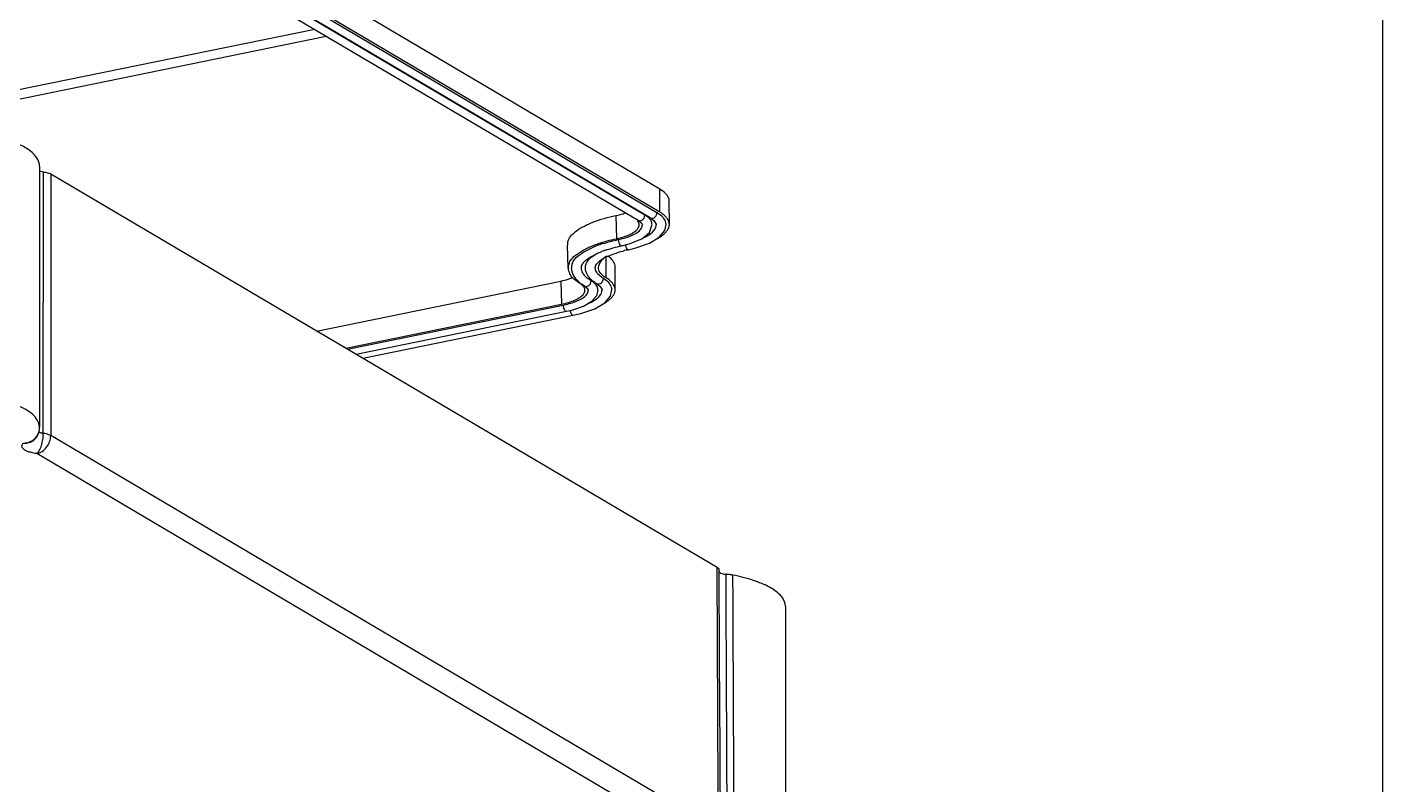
# Model space of a CAD drawing. Header units: millimetres. Extents: x -603 to 1798, y -1840 to -1013.
# Drawn here: x 483.1 to 566.3, y -1685.2 to -1638.8 of the extents above; entities that cross this region are included whole.
import ezdxf

# ---------------------------------------------------------------- set-up
doc = ezdxf.new("R2010")
doc.units = ezdxf.units.MM
doc.header["$MEASUREMENT"] = 0
doc.layers.get('0').update_dxf_attribs({"linetype": 'CONTINUOUS'})
doc.layers.get('Defpoints').update_dxf_attribs({"linetype": 'CONTINUOUS'})

# ---------------------------------------------------------------- blocks, each defined once
blk = doc.blocks.new('*U25')
at = {"color": 7}
for p, q in [((-109.5886210886222, 47.46306848835755), (-109.5845144917221, 63.48116956475749)), ((-104.6132736782222, 62.26281860935754), (-63.67279570602204, 38.07868458135752)), ((-105.469698534122, 61.15961913505751), (-64.52922056182206, 36.97548510695756)), ((-105.5471324951222, 50.66881885325753), (-105.5219753946221, 45.23115663655753)), ((-105.3963554196221, 45.2317371730575), (-105.3956019755221, 45.06923278235755)), ((-105.3956019755221, 45.06923278235755), (-64.53640206582213, 20.93311088445753)), ((-64.53640206582213, 20.93311088445753), (-64.52922056182206, 36.97548510695756)), ((-64.0791619617221, 36.83523509995749), (-64.0863408612222, 20.7986788041575)), ((-63.53308304622215, 37.21518684115759), (-63.5344899097222, 37.21385355935755)), ((-63.85047276282216, 20.44488101005757), (-63.84636616602211, 36.46298208615755)), ((-83.66576459582211, 32.23310273145754), (-96.56788514102209, 29.59414290075753)), ((-83.25217495672223, 31.98878933405754), (-96.1542955019222, 29.34982950335748)), ((-82.72115283092216, 31.67510686385751), (-95.94820622862198, 28.96968627255754)), ((-82.62383762172203, 31.6176213585575), (-95.8508910194223, 28.91220076725747)), ((-80.8301365928221, 30.5580561497575), (-95.81290987442208, 27.4935260437575)), ((-97.88689054302222, 29.18933478045747), (-98.50313309292233, 28.82200735495749)), ((-97.03579912722216, 29.48445490925749), (-97.88689054302222, 29.18933478045747)), ((-96.48730357912223, 29.27296435985753), (-97.19964481752231, 29.03113072865759)), ((-96.56754027492207, 29.59421241225752), (-97.03579912722216, 29.48445490925749)), ((-96.15397963592227, 29.34989324855749), (-96.48730357912223, 29.27296435985753)), ((-98.84714199952214, 28.41258479205752), (-98.93884266872237, 28.02848761135752)), ((-98.50313309292233, 28.82200735495749), (-98.84714199952214, 28.41258479205752)), ((-98.0107801650222, 28.37501452755751), (-98.08899706452212, 28.04347636755753)), ((-97.71633672352209, 28.72606582175754), (-98.0107801650222, 28.37501452755751)), ((-97.19964481752231, 29.03113072865759), (-97.71633672352209, 28.72606582175754)), ((-95.81290987442208, 27.4935260437575), (-95.8508910194223, 28.91220076725747)), ((-99.13884629692211, 28.03118179435754), (-99.13802523722211, 26.61928629615753)), ((-98.3378121695223, 28.01974106925755), (-98.33898435032211, 28.04477950305753)), ((-97.99708339652216, 27.64492993375754), (-98.00076547872231, 27.64716662535753)), ((-97.48842867362214, 28.04327618115755), (-97.48912722472232, 28.05985814165754)), ((-97.24616753882219, 27.79165764015752), (-97.25003360012215, 27.7940033808575)), ((-98.59718688752218, 27.30383892135754), (-98.59384888382215, 26.03715923865755)), ((-96.26748852472201, 26.71289794225751), (-96.21667733412232, 25.30191664955751)), ((-101.245881243522, 25.16846338755752), (-101.8447212675221, 24.80280506925752)), ((-100.4172010534221, 25.46386709665754), (-101.245881243522, 25.16846338755752)), ((-100.0062125579223, 25.21385609015752), (-100.7792883151224, 24.89789532195752)), ((-99.97008503522216, 25.57270515235754), (-100.4172010534221, 25.46386709665754)), ((-99.54076614942232, 25.33168084515754), (-100.0062125579223, 25.21385609015752)), ((-99.97008503522216, 25.57270515235754), (-99.97044823812212, 25.57262852965752)), ((-99.54076614942232, 25.33168084515754), (-99.54145825312207, 25.33153666635749)), ((-102.1777011786221, 24.39548107525755), (-102.2635497843221, 24.02324292835752)), ((-101.8447212675221, 24.80280506925752), (-102.1777011786221, 24.39548107525755)), ((-101.2500521241222, 24.50717688835752), (-101.4136527129222, 24.0350953898575)), ((-100.7792883151224, 24.89789532195752), (-101.2500521241222, 24.50717688835752)), ((-99.18792924952231, 23.47777349065748), (-99.22636334592221, 24.89635346315751)), ((-102.4635545855222, 24.0260098475575), (-102.4627335753221, 22.61411563155755)), ((-101.7008591814222, 23.30626451765752), (-64.50359086952221, 1.333298717357508)), ((-101.6622223623222, 24.01205882115758), (-101.6636872665222, 24.04108889735753)), ((-101.2862370409223, 23.61816146175752), (-101.2903354662221, 23.62051888655751)), ((-101.2862370409223, 23.61816146175752), (-64.08896872912214, 1.645195661357519)), ((-100.9584108071222, 23.45812261175755), (-63.76114249532202, 1.485156811457529)), ((-100.8130065179221, 24.0370719462575), (-100.8138253352222, 24.05568296145751)), ((-100.5437886666223, 23.77001955585754), (-100.5481233232222, 23.77250904045755)), ((-63.3454530975223, 1.796418925457516), (-100.5437886666223, 23.77001955585754)), ((-101.8755529165223, 23.27053320135749), (-101.8715728895222, 21.85457775155751)), ((-101.8755529165223, 23.27053320135749), (-64.6782846047222, 1.297567401057535)), ((-101.8715728895222, 21.85457775155751), (-64.67430457772207, -0.1183880488424336)), ((-58.24779810832206, 17.21834133385752), (-81.42685388132213, 12.47736895785752)), ((-80.72000675062213, 12.05982410755755), (-57.54095097762229, 16.80079648355755))]:
    blk.add_line(p, q, dxfattribs=at)
for points in [[(-105.5960520678223, 61.31725473165753), (-105.5729368853222, 56.27278942035755), (-105.5471324951222, 50.66881885325753)], [(-98.00076547892218, 27.64716662525754), (-98.20576544542223, 27.80372032485755), (-98.3378121695223, 28.01974106925755)], [(-97.25003360032224, 27.79400338075757), (-97.39144134142225, 27.90006786815755), (-97.48842867362214, 28.04327618115755)], [(-101.2903354662221, 23.62051888655751), (-101.5155548057223, 23.78435832555752), (-101.6622223623222, 24.01205882115758)], [(-100.5481233232222, 23.77250904045755), (-100.7048171440224, 23.88457212475751), (-100.8130065179221, 24.0370719462575)]]:
    blk.add_lwpolyline(points, dxfattribs=at)
for centre, radius, start, end in [((-62.84629757542234, 36.4889055918575), 0.9995296966, 133.3989755587955, 177.6862417286985), ((-62.19786954152232, 36.46255416075755), 1.6484966741, 177.6844847364021, 179.9851268542996), ((-98.6115885916222, 28.03142485025754), 0.5272574114, 180.0262352724002, 187.2148339032013), ((-98.71216347902237, 26.29919534455749), 1.5146145247, 44.43584929629954, 48.71580143409474), ((-100.2522748925221, 29.36663534845755), 3.7334051554, 295.1582075140037, 295.5374574602014), ((-100.0735754079224, 29.00275831015753), 3.328042912, 295.4621645006031, 299.9831320317065), ((-101.7748591426223, 34.04604484455754), 8.6634105731, 282.0215461336076, 284.3345294680058), ((-100.7164469382224, 31.93727363625752), 6.6969736796, 289.1744836532051, 289.5528844891944), ((-100.5521200145222, 31.47996346435755), 6.2110390757, 289.5362836414032, 291.1132428926035), ((-100.7560000497222, 32.61170867965754), 7.7809104992, 287.6848819842045, 289.7394115725003), ((-100.5454418221223, 32.02111035545752), 7.1539022439, 289.7497017331977, 291.1736619258989), ((-101.936651655622, 24.02585978985755), 0.5268846112, 179.9836610347038, 187.721601265199), ((-100.6661546848222, 24.22455343565755), 0.801283399, 223.8822910541066, 228.2340366174983), ((-64.2456741462222, 19.67751852745752), 1.1324254773, 72.90276453299587, 81.91159361329396)]:
    blk.add_arc(centre, radius, start, end, dxfattribs=at)
for points, start_tangent, end_tangent in [([(-106.4341087413222, 61.61737843155751), (-106.3987678125222, 53.64311553055754), (-106.3624017775221, 45.52889577815748)], (0.004404163694071866, -0.9999903016240487), (0.004505717277861994, -0.9999898492043868)), ([(-106.0138795631221, 61.56205379885753), (-106.0051639556223, 59.65456455555753), (-105.9835630079224, 54.94018822525757), (-105.9618179204222, 50.21255706395758), (-105.9399383048221, 45.47318799105753)], (0.004565353311661612, -0.9999895787202683), (0.00462480199563972, -0.9999893055460649)), ([(-105.469698534122, 61.15961913505751), (-105.4328145507222, 53.12151244965756), (-105.3963554196221, 45.2317371730575)], (0.00457118719053935, -0.999989552069255), (0.004636102741807582, -0.9999892532179371)), ([(-109.5852637226221, 47.46257603315749), (-109.5727545865223, 47.30429943845755), (-109.2735256421222, 46.76785598095753), (-108.6105105034221, 46.27562684935756), (-107.6199388238222, 45.85452859725754), (-106.3624017780221, 45.52889577825752)], (-0.01856838962159038, -0.9998275925912733), (0.9808072954719094, -0.1949796121369592)), ([(-106.3624017780221, 45.52889577825752), (-106.1572517382224, 45.4953260739575), (-105.9383680584224, 45.4731952532575)], (0.980807295503209, -0.1949796119795119), (0.9973801448094524, -0.07233841814607321)), ([(-105.7575344173224, 45.44833263015752), (-105.9383680584224, 45.4731952532575)], (-0.9777702458703805, 0.2096791508247207), (-0.9973801448092328, 0.07233841814909955)), ([(-105.5205228659224, 45.32891040925753), (-105.5268651960223, 45.34076413765754), (-105.6111423011221, 45.40274802525758), (-105.7575344173224, 45.44833263015752)], (-0.4149551090136854, 0.9098418859908796), (-0.9777702458994705, 0.2096791506890684)), ([(-105.3956019755221, 45.06923278235755), (-105.5028482505222, 45.16618869335755), (-105.5207888048221, 45.23119160665752)], (-0.86099989844193, 0.5086051266778445), (-0.03417183704508205, 0.9994159722322655)), ([(-63.67279570602204, 38.07868458135752), (-64.0023598492221, 37.94090042575752), (-64.28023608132207, 37.68343567675751), (-64.46506896042229, 37.3445538153575), (-64.52922056182206, 36.97548510695756)], (-0.979716576357069, -0.2003881982831913), (0.00208101119524671, -0.9999978346938584)), ([(-63.67279570602204, 38.07868458135752), (-63.83243231102233, 37.88906903455748), (-63.96552585672225, 37.5866794954575), (-64.05210038282212, 37.21690156285754)], (-0.792217332080417, -0.610239050496923), (-0.151610554809299, -0.9884403065792171)), ([(-63.67279570602204, 38.07868458135752), (-63.4953831236221, 38.04874727235753), (-63.34611211372226, 38.01503790425753), (-63.2207102359223, 37.97896399845754), (-63.11371742732217, 37.9406142825575), (-63.02172087092231, 37.89966174985753), (-62.94353973042234, 37.85589171985751), (-62.87887599542228, 37.80911423665751), (-62.82785149582219, 37.75899028345751), (-62.79120114102216, 37.70477805265753), (-62.77105520492205, 37.64544211065751), (-62.77157899952226, 37.57997538915757), (-62.7993287209224, 37.50789529085753), (-62.86304756912205, 37.42975573165754)], (0.9900890288787239, -0.1404411438787995), (-0.7256206576423186, -0.6880949507173623)), ([(-62.86304756902223, 37.4297557314575), (-63.24034461512224, 37.35529901405752), (-63.55888467782211, 37.15178353985758)], (-0.9999330009218844, -0.01157556337095277), (-0.7238935706619473, -0.6899116598190643)), ([(-62.86304756922209, 37.4297557314575), (-63.21817173062209, 37.39741316105753), (-63.51768520492215, 37.22935761345755), (-63.5330786109223, 37.21518215545748)], (-0.9940512746691049, 0.1089130998949523), (-0.7262419529995358, -0.6874391796394939)), ([(-64.52922056182206, 36.97548510695756), (-64.40963945972226, 36.91856746635747), (-64.2574240507222, 36.87113316845753), (-64.07916196122233, 36.83523509985756)], (0.8574107481878208, -0.5146326931822359), (0.9879576844788921, -0.1547243150868866)), ([(-64.05210038282212, 37.21690156285754), (-64.07916196122233, 36.83523509985756)], (-0.1516105547397665, -0.9884403065898822), (0.01930076099876232, -0.9998137229628672)), ([(-64.0791619617221, 36.83523509995749), (-64.01268235132216, 36.82561951575755), (-63.95694588752212, 36.81432513105753), (-63.91081698792232, 36.80209680655756), (-63.87233621942232, 36.78914753475752), (-63.8401204238221, 36.77548662105752), (-63.81345278732215, 36.76106876455751), (-63.8010575153221, 36.75285365925751)], (0.9932019966762566, -0.1164035815527047), (0.8135012044612585, -0.5815632298727987)), ([(-63.55888467782211, 37.15178353985758), (-63.77124007792236, 36.84948760585749), (-63.84500006742223, 36.52915976825753)], (-0.7238935706021701, -0.6899116598817859), (-0.04141152088865252, -0.9991421750370109)), ([(-63.84626905452228, 36.46298265125753), (-63.64361418032217, 35.91449554315753), (-63.00387955052202, 35.37981685765752), (-61.96985907992212, 34.92578414415757), (-61.14993561842221, 34.69567674185751)], (0.005818940483329788, -0.9999830698225103), (0.9737885895425996, -0.2274550128632792)), ([(-96.44291749772219, 29.50971854565753), (-96.46757123782209, 29.54206309975748), (-96.55778739822222, 29.59535509395752), (-96.56729616392204, 29.59340043985756)], (-0.5531577868739581, 0.8330765047825468), (-0.9576575310393554, -0.2879098005341364)), ([(-96.39270913472228, 29.39639828955754), (-96.44291749772219, 29.50971854565753)], (-0.2885185222201506, 0.9574743141911958), (-0.5531577866718215, 0.8330765049167643)), ([(-96.36991935552214, 29.29965143715756), (-96.39270913472228, 29.39639828955754)], (-0.163527527286825, 0.986538771574365), (-0.2885185219423853, 0.9574743142748956)), ([(-95.94820622862198, 28.96968627255754), (-95.97911949562217, 29.15208489215755), (-96.0539815987222, 29.29774970235755), (-96.14419775912211, 29.35104169645754), (-96.15373430092222, 29.34907868425753)], (-0.01828737302902336, 0.9998327720112486), (-0.9575132767029838, -0.2883891900496887)), ([(-98.94768381152221, 28.48061441465754), (-99.05430935562208, 28.33116451085752), (-99.11833131572212, 28.17940103305753), (-99.13884594782212, 28.03118342335753)], (-0.6522492453695193, -0.7580045658931698), (0.0004005299287135249, -0.999999919787885)), ([(-98.79590986302219, 28.63002708325754), (-98.94768381152221, 28.48061441465754)], (-0.7629525376591897, -0.6464545036422925), (-0.6522492453507033, -0.7580045659093605)), ([(-98.38524514082201, 28.90205641805753), (-98.61050496212238, 28.7680053020575), (-98.79590986302219, 28.63002708325754)], (-0.8814765772776216, -0.4722277455962632), (-0.7629525376625984, -0.6464545036382697)), ([(-97.96801953722206, 28.6080133410575), (-98.305088218322, 28.2172699308575), (-98.32992084832222, 28.04492648885756)], (-0.8151085580877191, -0.5793082413811836), (0.01619017262931667, -0.9998689305655183)), ([(-97.58411394192217, 28.83119456045748), (-97.96801953722206, 28.6080133410575)], (-0.9032830222046694, -0.4290451978484304), (-0.8151085581136781, -0.5793082413446581)), ([(-95.94820622862198, 28.96968627255754), (-96.67831193092229, 28.76498733675751), (-97.19992429792228, 28.4974713016575), (-97.46269815932237, 28.19285339215756), (-97.48204897722212, 28.05995385295753)], (-0.9797165763561514, -0.2003881982876775), (0.01322768165472595, -0.9999125103918048)), ([(-95.8508910194223, 28.91220076725747), (-96.29643338852225, 28.80072929305757), (-96.67458572402211, 28.66338974355753), (-96.9707828609221, 28.50515298015753), (-97.17388220202224, 28.33201867285752), (-97.26447907482225, 28.18710451485757)], (-0.9797165763541007, -0.2003881982977034), (-0.366881040681825, -0.9302678657183754)), ([(-99.13467129452238, 27.96520654545751), (-99.11560350132231, 27.87485049405748), (-99.04884483452224, 27.72536708915757), (-98.9395484906222, 27.57962056995748), (-98.5971868857223, 27.30383892005753)], (0.124558875107761, -0.9922122185459568), (0.8492686570160148, -0.5279609343599342)), ([(-98.93791652212212, 28.02851758175748), (-98.82231515272224, 27.6947899081575), (-98.74299155172207, 27.59317624445751)], (0.03444807168912341, -0.9994064890508273), (0.671568804192621, -0.7409421983092158)), ([(-98.74299155172207, 27.59317624445751), (-98.4205007988221, 27.33836308325752)], (0.6715688041354566, -0.7409421983610279), (0.8492686565120681, -0.5279609351705743)), ([(-98.00113699872236, 27.64653786465752), (-98.07848380982227, 27.67463333695756), (-98.24228081792216, 27.64262767455753), (-98.37291968462205, 27.51418386865751), (-98.42050080332228, 27.33836308755755)], (-0.8609387967366585, 0.508708549440281), (0.01828737310314939, -0.9998327720098927)), ([(-98.08043014872237, 28.04369115995749), (-98.03230434332227, 27.83445759165753)], (0.02591973057294079, -0.9996640273447006), (0.4210978238417495, -0.9070152274111736)), ([(-98.03230434332227, 27.83445759165753), (-97.94516527662222, 27.70300168605755)], (0.421097823966568, -0.9070152273532246), (0.6592695435351374, -0.7519066890026793)), ([(-97.99708339642211, 27.64492993375754), (-97.7128292157222, 27.43734655975751)], (0.8492686564462653, -0.5279609352764233), (0.7508351233936692, -0.6604896800695783)), ([(-97.94516527662222, 27.70300168605755), (-97.88791849502218, 27.64462738815749)], (0.6592695433715932, -0.7519066891460742), (0.7358183345354373, -0.6771789856171669)), ([(-97.88791849502218, 27.64462738815749), (-97.66958499682232, 27.48509084285755)], (0.7358183346654589, -0.6771789854758865), (0.8492686564529813, -0.5279609352656198)), ([(-97.49136496012216, 27.78935538085753), (-97.62200382692208, 27.66091157505755), (-97.66958494562209, 27.48509079385749)], (-0.8799260225904734, -0.4751107184310939), (0.01828737298228638, -0.9998327720121035)), ([(-97.66958499682232, 27.48509084285755), (-97.33384473532215, 27.23486017465754)], (0.8492686565020271, -0.5279609351867256), (0.7179323907968846, -0.6961128372934013)), ([(-97.25040472492219, 27.79337392925751), (-97.32756795212208, 27.82136104325755), (-97.49136496012216, 27.78935538085753)], (-0.8614199711712641, 0.5078933286304308), (-0.8799260225123152, -0.475110718575846)), ([(-97.26447907482225, 28.18710451485757), (-97.27678978242216, 28.15047042365754), (-97.28915334302201, 28.05863321095754), (-97.28895515172212, 28.04993765355752)], (-0.3668810410867138, -0.9302678655586945), (0.03664398999529088, -0.9993283834642271)), ([(-97.28895515172212, 28.04993765355752), (-97.27516010052204, 27.96723958755754), (-97.24497079732237, 27.89504441655751)], (0.03664398963444353, -0.9993283834774589), (0.4741035254108408, -0.8804691063251524)), ([(-97.24616753872215, 27.79165764005754), (-96.98133259822225, 27.60571821085753)], (0.8492686565086356, -0.5279609351760953), (0.7784666690887793, -0.6276859446553038)), ([(-97.24497079732237, 27.89504441655751), (-97.20728635692217, 27.83600216635753)], (0.4741035253104271, -0.8804691063792217), (0.5942795552275869, -0.8042585468855782)), ([(-97.20728635692217, 27.83600216635753), (-97.16896879372234, 27.78927981645754), (-96.9628406665222, 27.62318749425756)], (0.5942795552058081, -0.8042585469016709), (0.8492686335229169, -0.5279609721505155)), ([(-96.98133259822225, 27.60571821085753), (-96.66114700342223, 27.26587081035754)], (0.7784666690598475, -0.6276859446911854), (0.5602998510207593, -0.8282898508047261)), ([(-96.96284065892223, 27.62318750645753), (-96.5123022566222, 27.26876995705751)], (0.8492686565002157, -0.5279609351896395), (0.6649198040190664, -0.7469147569992486)), ([(-95.81290987442208, 27.4935260437575), (-96.25447478152228, 27.38304917305757), (-96.48835909452237, 27.30422602275755)], (-0.9797165763358262, -0.2003881983870497), (-0.9356632114829125, -0.3528942542426594)), ([(-99.13802488602232, 26.61928793255757), (-99.13800409932219, 26.61482991425751), (-99.1146576142221, 26.46211295755754), (-99.04754087282208, 26.31182660135752), (-98.93765849942201, 26.16529830155756), (-98.71680233522216, 25.97055141735754)], (0.0004005138032666297, -0.9999999197943437), (0.8100568551794921, -0.5863513378314332)), ([(-98.5971868860222, 27.30383891965752), (-98.13954593982226, 26.80434913515754)], (0.8492686565262159, -0.5279609351478162), (0.2292796705089404, -0.9733605871881765)), ([(-98.4205007988221, 27.33836308325752), (-97.98791327712206, 26.92454078675749), (-97.92657226142228, 26.67645797985753)], (0.8492686565324287, -0.527960935137822), (0.04421217013398746, -0.9990221639243264)), ([(-98.1289029739221, 26.66053187265751), (-98.27421942942215, 26.27413554735753)], (-0.06838759394019835, -0.9976588279542615), (-0.5698590225598403, -0.8217424745059388)), ([(-98.13954593982226, 26.80434913515754), (-98.1289029739221, 26.66053187265751)], (0.2292796704934933, -0.9733605871918152), (-0.0683875937532565, -0.9976588279670761)), ([(-97.91820059922202, 26.67676153265754), (-97.91758922292229, 26.64797683905752), (-98.03530361142202, 26.41421294815748)], (0.0836302587867964, -0.9964968538912973), (-0.6553699712872018, -0.755308017126134)), ([(-97.6306760472221, 27.35959248395753), (-97.49265717012213, 27.19273122825754)], (0.6994468615527591, -0.7146846072667268), (0.5656393484838319, -0.8246527314250444)), ([(-97.49265717012213, 27.19273122825754), (-97.3171983426223, 26.69061026055752), (-97.31698714482218, 26.68089876995751)], (0.5656393484200137, -0.824652731468818), (0.01526818579879286, -0.9998834344574441)), ([(-97.32771636382222, 26.68055125465756), (-97.35485969032197, 26.4643247948575)], (0.03371307203126869, -0.9994315528210096), (-0.2912813760904814, -0.9566374234488403)), ([(-97.33384473532215, 27.23486017465754), (-97.1520099586221, 26.98996770555758)], (0.7179323907310193, -0.6961128373613312), (0.4320676775930453, -0.9018411844550861)), ([(-97.1520099586221, 26.98996770555758), (-97.07863708672221, 26.69358104435756)], (0.4320676775389731, -0.9018411844809917), (0.04477687932883073, -0.9989970125468702)), ([(-97.068792626922, 26.69394284345756), (-97.06823267632217, 26.65150324065749), (-97.08431803532221, 26.56771963385748)], (0.07901799942850195, -0.9968731894109287), (-0.3067710798374584, -0.9517833285865853)), ([(-96.66114700342223, 27.26587081035754), (-96.4671311219222, 26.69742490155753)], (0.5602998510166405, -0.828289850807512), (0.01854717137766735, -0.9998279864226083)), ([(-96.5123022566222, 27.26876995705751), (-96.36527742352223, 27.05154598205755)], (0.6649198039239441, -0.7469147570839284), (0.4320676793589793, -0.9018411836090358)), ([(-96.47974750972207, 26.69700175345756), (-96.51153660972204, 26.44237963115754)], (0.0349836483997757, -0.9993878848298298), (-0.2912813765671752, -0.9566374233036944)), ([(-96.36527742352223, 27.05154598205755), (-96.28068961862209, 26.71203967035754)], (0.4320676792669475, -0.9018411836531278), (0.04779254104801625, -0.9988572836097126)), ([(-96.28068961862209, 26.71203967035754), (-96.31310764962222, 26.43721606325758)], (0.04779254112754976, -0.9988572836059071), (-0.2912813767938054, -0.9566374232346888)), ([(-99.06790427242231, 25.82282973535749), (-99.62994641332216, 25.65235482515752)], (-0.9418243072222888, -0.336105599961167), (-0.9686438532828545, -0.2484533869709652)), ([(-98.66513274462204, 25.9873907795575), (-99.06790427242231, 25.82282973535749)], (-0.905132671782004, -0.4251292115025398), (-0.9418243072337701, -0.3361055999289945)), ([(-98.27421942942215, 26.27413554735753), (-98.64208893002206, 25.95105410275758)], (-0.569859022578321, -0.8217424744931228), (-0.8661129242095824, -0.4998483795283588)), ([(-98.03530361142202, 26.41421294815748), (-98.41040253932215, 26.12009883785757)], (-0.6553699713225106, -0.7553080170954971), (-0.8654923262514411, -0.5009221827787919)), ([(-97.4793107028222, 26.11286210075755), (-97.68773814692213, 25.98048550935758), (-98.3148265114221, 25.68586955925755)], (-0.813044645978299, -0.5822013428754891), (-0.9327610149553615, -0.3604953383602127)), ([(-96.4455032749222, 26.18220785465749), (-96.81117238472211, 25.83720448425751), (-97.81325368152238, 25.30718935555754), (-98.10286941162212, 25.20181920225755)], (-0.5968563680025485, -0.8023481014963558), (-0.9463866610568539, -0.3230360471737786)), ([(-97.4403990967221, 26.28749269075755), (-97.76542057032202, 25.96972787895757), (-98.05512463832201, 25.7823482142575)], (-0.5568002840777923, -0.8306464010942864), (-0.8698105909600596, -0.4933857880540459)), ([(-96.5744522597222, 26.29591160125753), (-96.99293394382221, 25.86244703565754), (-97.96148126492221, 25.35016850635751)], (-0.4875568878621167, -0.8730912215216733), (-0.932441206436525, -0.3613217354923423)), ([(-97.22490051302202, 26.34067777005751), (-97.4793107028222, 26.11286210075755)], (-0.6577461243912193, -0.7532396934896161), (-0.8130446459528379, -0.5822013429110456)), ([(-97.35485969032197, 26.4643247948575), (-97.4403990967221, 26.28749269075755)], (-0.2912813761907486, -0.9566374234183104), (-0.5568002841559238, -0.8306464010419131)), ([(-97.08431803532221, 26.56771963385748), (-97.22490051302202, 26.34067777005751)], (-0.3067710800174505, -0.9517833285285718), (-0.6577461243060991, -0.7532396935639449)), ([(-96.51153660972204, 26.44237963115754), (-96.5744522597222, 26.29591160125753)], (-0.291281376753266, -0.9566374232470325), (-0.4875568880777684, -0.8730912214012478)), ([(-96.31310764962222, 26.43721606325758), (-96.4455032749222, 26.18220785465749)], (-0.291281376815054, -0.956637423228219), (-0.5968563681593241, -0.8023481013797327)), ([(-99.32730216592222, 24.95308096045747), (-100.0453466184222, 24.74346933195753), (-100.5508581614222, 24.47259115005753), (-100.7950391771224, 24.16648626375755), (-100.8075927411221, 24.05583627115757)], (-0.977881533458403, -0.2091595240983359), (0.02562788030697878, -0.9996715519364204)), ([(-99.86060650202216, 25.51554272955755), (-99.86582330122224, 25.52145059745752), (-99.95939873362204, 25.57403987955755), (-99.9698309115222, 25.57186964275755)], (-0.6523792495911501, 0.7578926802014175), (-0.9567254889267779, -0.2909919910200588)), ([(-99.78824349002207, 25.37635429335754), (-99.86060650202216, 25.51554272955755)], (-0.3002321301866414, 0.9538661688117426), (-0.6523792499506887, 0.7578926798919334)), ([(-99.76376436972214, 25.27464585775752), (-99.78824349002207, 25.37635429335754)], (-0.1605255486540285, 0.9870316855244938), (-0.3002321298175589, 0.9538661689279122)), ([(-98.51685244282226, 25.61182973705755), (-99.54145825312207, 25.33153666635749)], (-0.9445197261178068, -0.3284546954670362), (-0.9778815334609225, -0.2091595240865569)), ([(-99.32730216592222, 24.95308096045747), (-99.35925350502202, 25.13526243005757), (-99.43683331622219, 25.28035873415755), (-99.53040874852218, 25.33294801625752), (-99.5405250520223, 25.33087294955752)], (-0.01828737315412976, 0.9998327720089604), (-0.9582403021396054, -0.2859641994295751)), ([(-98.39230197162215, 25.1985110164575), (-99.32730216592222, 24.95308096045747)], (-0.9526482138675343, -0.304074630008813), (-0.9778815334511466, -0.2091595241322615)), ([(-98.10286941162212, 25.20181920225755), (-99.22636334592221, 24.89635346315751)], (-0.9463866610619383, -0.323036047158883), (-0.9778815334454236, -0.2091595241590182)), ([(-96.22993364872218, 25.3010547874575), (-96.26248728572227, 25.02508158195749), (-96.76263544592211, 24.42256012995753), (-97.76890848982225, 23.89032792645756), (-99.18792924952231, 23.47777349065748)], (0.04779254108752121, -0.9988572836078223), (-0.9778815334535257, -0.2091595241211387)), ([(-102.2989442372223, 24.44339799105754), (-102.451136992222, 24.14134487525754), (-102.4635362454223, 24.02601004085753)], (-0.6220730573600587, -0.7829592015595124), (-7.995604873548725e-05, -0.9999999968035153)), ([(-102.1349610526222, 24.61206351045749), (-102.1594774629223, 24.59036825695753), (-102.2989442372223, 24.44339799105754)], (-0.755595803053873, -0.6550381533982376), (-0.622073057376386, -0.7829592015465402)), ([(-101.7308859838222, 24.88567828915754), (-101.9792369664221, 24.73282293255753), (-102.1349610526222, 24.61206351045749)], (-0.8783273459234341, -0.4780596964847552), (-0.7555958031186613, -0.6550381533235032)), ([(-101.3263757926222, 24.57756813865754), (-101.6395948195222, 24.18491733545753), (-101.6556831326222, 24.04130600285751)], (-0.797393166515149, -0.6034601378674023), (0.02839074601432608, -0.9995969015261853)), ([(-100.8801952295223, 24.83989581995755), (-101.3263757926222, 24.57756813865754)], (-0.908931823913608, -0.416944767897478), (-0.7973931665504325, -0.6034601378207799)), ([(-100.5962730982224, 24.16213381925755), (-100.6063699003221, 24.12546927935753), (-100.6136591812224, 24.04467082355754)], (-0.3165956612187567, -0.9485605870462143), (0.03543226024209897, -0.9993720803255093)), ([(-99.22636334592221, 24.89635346315751), (-99.6653750806222, 24.78186769085752), (-100.0353477443223, 24.64202178365755), (-100.322011550822, 24.48188352955751), (-100.5145854033221, 24.30752407195749), (-100.5962730982224, 24.16213381925755)], (-0.9778815334528405, -0.2091595241243422), (-0.316595661434782, -0.9485605869741127)), ([(-102.4587588010222, 23.95506768435754), (-102.4296128495223, 23.83718437105753), (-102.3535771439222, 23.68835492535752), (-102.2352010981222, 23.54355856725752), (-102.1470373002221, 23.4611644533575)], (0.1339096298292649, -0.9909935474255064), (0.7597579795628319, -0.6502059769723775)), ([(-102.2634029089222, 24.02324614405748), (-102.1249833333222, 23.6594165413575), (-102.0549774169222, 23.57510800295748)], (0.02260884322674534, -0.9997443874350828), (0.6822485045136333, -0.7311203581414697)), ([(-102.1470373002221, 23.4611644533575), (-101.8755529165223, 23.27053320135749)], (0.7597579796722564, -0.650205976844516), (0.8609998989618732, -0.5086051257976508)), ([(-102.0549774169222, 23.57510800295748), (-101.7008591814222, 23.30626451765752)], (0.6822485045473268, -0.7311203581100284), (0.860999898924031, -0.5086051258617127)), ([(-101.2907243696222, 23.61982462655752), (-101.3627542158222, 23.64490503695757), (-101.5247042147221, 23.61178028505756), (-101.6538488198221, 23.48243111665752), (-101.7008591814222, 23.30626451765752)], (-0.8724429139637373, 0.4887160339854452), (0.01828737311616577, -0.9998327720096548)), ([(-101.4058652147223, 24.03543915795754), (-101.3429737671222, 23.80449962385754)], (0.04712391155347558, -0.9988890513765283), (0.4661715259062269, -0.8846943587670605)), ([(-101.3429737671222, 23.80449962385754), (-101.2436920292221, 23.66912054015754)], (0.4661715257792506, -0.884694358833968), (0.6923488434330034, -0.7215629418124123)), ([(-101.1998811449221, 23.62689872655753), (-100.9584108071222, 23.45812261175755)], (0.7451111405835475, -0.6669403183031335), (0.860999898873756, -0.5086051259468214)), ([(-100.7822558404223, 23.76363837915753), (-100.9114004455223, 23.63428921075754), (-100.9584108071222, 23.45812261175755)], (-0.8751874067625466, -0.4837840458761006), (0.01828737318059723, -0.9998327720084763)), ([(-100.5485113472223, 23.77181436955752), (-100.6203058415222, 23.79676313105753), (-100.7822558404223, 23.76363837915753)], (-0.8730368296429003, 0.4876542772160146), (-0.8751874067784282, -0.48378404584737)), ([(-100.6136591812224, 24.04467082355754), (-100.6130757439221, 24.03365645985755), (-100.5934315422221, 23.94247303285752), (-100.5588090977221, 23.87055338235754)], (0.03543226018834816, -0.999372080327415), (0.5159177339899321, -0.8566381334931884)), ([(-100.5588090977221, 23.87055338235754), (-100.5475808699221, 23.85280231285756), (-100.513699854122, 23.8071906088575)], (0.5159177338971006, -0.856638133549097), (0.6359054495378202, -0.7717669721153546)), ([(-99.18792924952231, 23.47777349065748), (-99.62302178942218, 23.36430923195749), (-99.76784610142204, 23.31565061865754)], (-0.9778815334454352, -0.2091595241589646), (-0.9409038859721167, -0.3386737033821345)), ([(-102.4627151471223, 22.6141158254575), (-102.4613984688222, 22.57663850245754), (-102.4286093665223, 22.42427251595754), (-102.3521657551223, 22.27464362805753), (-102.2331549766222, 22.12907058435755), (-101.8715728895222, 21.85457775155751)], (-7.954904417718625e-05, -0.9999999968359748), (0.8609998989010569, -0.5086051259006048)), ([(-64.0863408612222, 20.7986788041575), (-64.34462705792225, 20.85343561215754), (-64.53640206582213, 20.93311088445753)], (-0.9900897744891852, 0.1404358873363726), (-0.860999898924538, 0.5086051258608545)), ([(-63.84709563422211, 20.73502706105754), (-63.91274761532213, 20.75989895345757)], (-0.8962766778373623, 0.4434953401838864), (-0.9558689101237577, 0.2937935102394535)), ([(-63.85047087712223, 20.44482381275751), (-63.70957430962221, 19.97580639595756), (-63.28450101352223, 19.52422859975755), (-62.59285971362215, 19.11566605435755), (-61.66359155732221, 18.76721471535754), (-60.53995429612223, 18.49423463755753)], (0.0005726485728501299, -0.9999998360367928), (0.9820491358691288, -0.188625275980441))]:
    blk.add_spline(points, degree=3, dxfattribs=dict(at, start_tangent=start_tangent, end_tangent=end_tangent))

msp = doc.modelspace()

# ---------------------------------------------------------------- linework, layer by layer
at = {"layer": 'Defpoints', "color": 2}
msp.add_lwpolyline([(273.8473555260139, -1831.325558322107), (566.2767075306547, -1831.325558322107), (566.2767075306547, -1422.344380717061), (273.8473555260139, -1422.344380717061)], close=True, dxfattribs=at)

# ---------------------------------------------------------------- block references
at = {"rotation": 180}
msp.add_blockref('*U25', (420.0620315283342, -1626.834969519584), dxfattribs=at)

doc.saveas('drawing.dxf')
